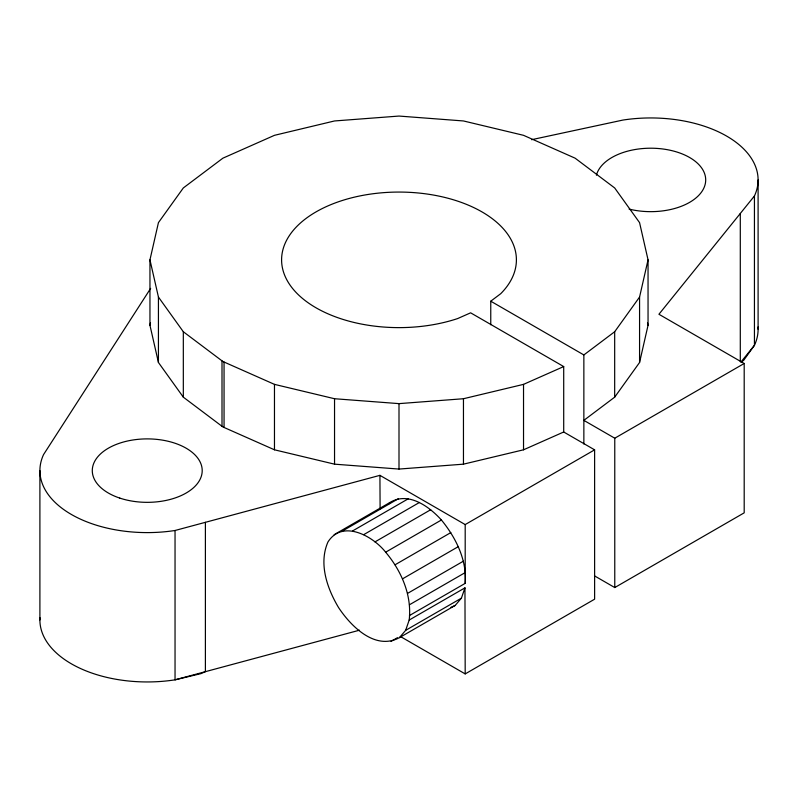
<?xml version="1.0" encoding="UTF-8"?>
<svg xmlns="http://www.w3.org/2000/svg" width="798" height="798" viewBox="0 0 798 798"><rect width="100%" height="100%" fill="white"/><g stroke="black" fill="none" stroke-linecap="round" stroke-linejoin="round"><path stroke-width="1.2" d="M409.194 620.046C412.057 595.228 401.404 570.889 385.653 552.196C372.945 536.027 342.492 519.139 327.958 541.972C318.482 563.578 327.13 588.405 338.542 607.527C350.94 626.35 375.329 650.829 399.439 637.632L455.199 605.433L461.404 598.151L464.955 587.857L409.194 620.046L405.643 630.35L399.439 637.632M409.434 615.557L465.194 583.358C467.069 560.056 455.848 537.613 441.414 519.997C429.134 506.411 408.297 491.239 389.923 502.491L334.163 534.68M400.436 636.525L465.194 673.911L594.62 599.188L594.62 449.843L563.707 431.997L523.528 449.803L463.458 464.167L399 469.064L334.542 464.167L274.472 449.803L222.891 426.95L183.321 397.165L158.433 362.491L149.954 325.275L149.954 259.849L158.433 222.632L183.321 187.949L222.891 158.174L274.472 135.321L334.542 120.957L399 116.059L463.458 120.957L523.528 135.321L575.109 158.174L614.679 187.949L639.567 222.632L648.046 259.849L648.046 325.275L639.567 362.491L614.679 397.165L583.857 420.366L614.769 438.212L744.195 363.489L744.195 512.835L614.769 587.557L594.51 575.867M149.954 325.275L150.493 322.871M639.567 362.491L639.567 297.056L648.046 259.849M150.652 288.367L43.561 454.581A107.351 61.985 0 0 0 175.041 530.49L379.928 475.349L465.194 524.575L594.62 449.843M583.857 444.017L583.857 354.94L614.679 331.739L639.567 297.056M531.548 139.7L622.959 120.059A107.351 61.985 0 0 1 754.439 195.969L658.929 314.262L744.195 363.489M741.033 361.923L754.439 345.315A107.351 61.985 0 0 0 758.03 326.971M388.377 504.306L389.923 502.491M490.76 324.776L490.76 301.195L500.675 293.734A117.406 67.78 0 0 0 419.389 193.096A117.406 67.78 0 0 0 283.38 271.619A117.406 67.78 0 0 0 457.703 318.542L470.621 312.826L563.707 366.571L563.707 431.997M741.152 362.202L743.716 360.267L754.439 345.315L754.439 195.969M342.591 530.909L398.352 498.71M352.666 530.889L408.426 498.7M363.708 534.65L419.469 502.451M374.96 541.912L430.721 509.713M385.653 552.196L441.414 519.997M395.06 564.785L450.82 532.595M402.541 578.839L458.311 546.64M407.588 593.383L463.359 561.194M409.434 604.784L465.194 572.595M405.643 630.35L461.404 598.151M391.01 641.412L397.444 637.692M450.99 607.328L455.199 605.433M149.954 259.849L158.433 297.056L183.321 331.739L222.891 361.514L274.472 384.367L334.542 398.731L399 403.628L463.458 398.731L523.528 384.367L563.707 366.571M359.469 630.201L175.041 679.836A107.351 61.985 0 0 1 39.97 617.662M490.76 301.195L583.857 354.94M647.507 322.871L648.046 325.275M379.928 475.349L380.107 508.885M464.955 587.857L465.194 673.911M758.1 179.929L758.1 329.275M740.295 213.495L740.295 361.594M614.769 438.212L614.769 587.557M614.679 331.739L614.679 397.165M523.528 384.367L523.528 449.803M465.194 524.575L465.194 583.358M463.458 398.731L463.458 464.167M399 403.628L399 469.064M334.542 398.731L334.542 464.167M274.472 384.367L274.472 449.803M224.058 362.033L224.058 427.459M222.004 360.846L222.004 426.282M205.395 522.321L205.395 671.657L200.926 673.642L175.041 679.836L175.041 530.49M183.321 331.739L183.321 397.165M158.433 297.056L158.433 362.491M39.9 470.621L39.9 619.966M596.415 175.201A54.952 31.721 0 0 1 663.527 149.076A54.952 31.721 0 0 1 702.908 189.904A54.952 31.721 0 0 1 629.113 209.096M119.78 498.092A54.952 31.721 0 0 0 202.203 470.621A54.952 31.721 0 0 0 119.78 443.139A54.952 31.721 0 0 0 119.78 498.092"/></g></svg>
